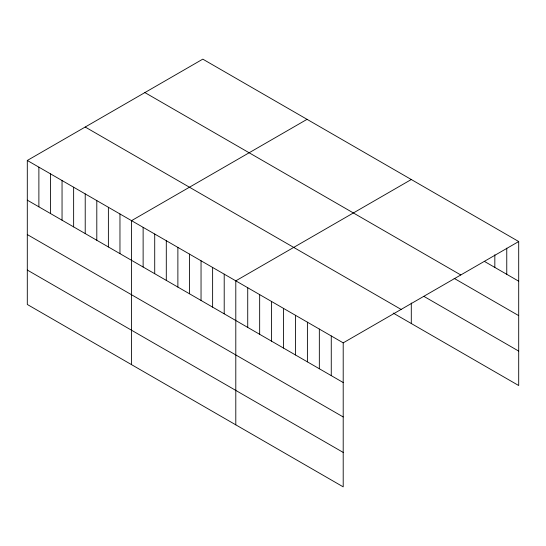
<?xml version="1.0" encoding="UTF-8"?>
<svg xmlns="http://www.w3.org/2000/svg" width="546" height="546" viewBox="0 0 546 546"><rect width="100%" height="100%" fill="white"/><g stroke="black" fill="none" stroke-linecap="round" stroke-linejoin="round"><path stroke-width="0.82" d="M27.3 160.469L343.202 342.854L343.202 486.855L27.3 304.47L27.3 160.469L202.798 59.145L518.7 241.53L518.7 385.531L393.195 313.07M307.05 119.335L131.545 220.659L131.545 364.66M411.295 179.518L235.797 280.842L235.797 424.843M343.202 342.854L518.7 241.53M484.302 261.343L518.7 281.204M144.888 92.581L460.783 274.966M454.115 278.344L518.7 315.629M423.928 296.389L518.7 351.098M85.217 127.034L401.112 309.418M27.3 200.143L343.202 382.528M27.3 234.568L343.202 416.953M27.3 270.045L343.202 452.422M506.763 248.143L506.763 274.31M494.833 254.764L494.833 267.424M411.295 303.023L411.295 323.519M331.265 335.961L331.265 375.634M319.335 329.074L319.335 368.748M307.398 322.181L307.398 361.855M295.461 315.295L295.461 354.968M283.531 308.401L283.531 348.075M271.594 301.515L271.594 341.189M259.664 294.622L259.664 334.295M247.727 287.735L247.727 327.409M224.208 274.153L224.208 313.827M212.626 267.472L212.626 307.139M201.044 260.783L201.044 300.45M189.462 254.095L189.462 293.768M177.88 247.406L177.88 287.08M166.298 240.718L166.298 280.391M154.716 234.029L154.716 273.703M143.127 227.348L143.127 267.014M119.963 213.971L119.963 253.644M108.381 207.282L108.381 246.956M96.799 200.594L96.799 240.267M85.217 193.905L85.217 233.579M73.635 187.217L73.635 226.89M62.046 180.535L62.046 220.202M50.464 173.846L50.464 213.52M38.882 167.158L38.882 206.832"/></g></svg>
